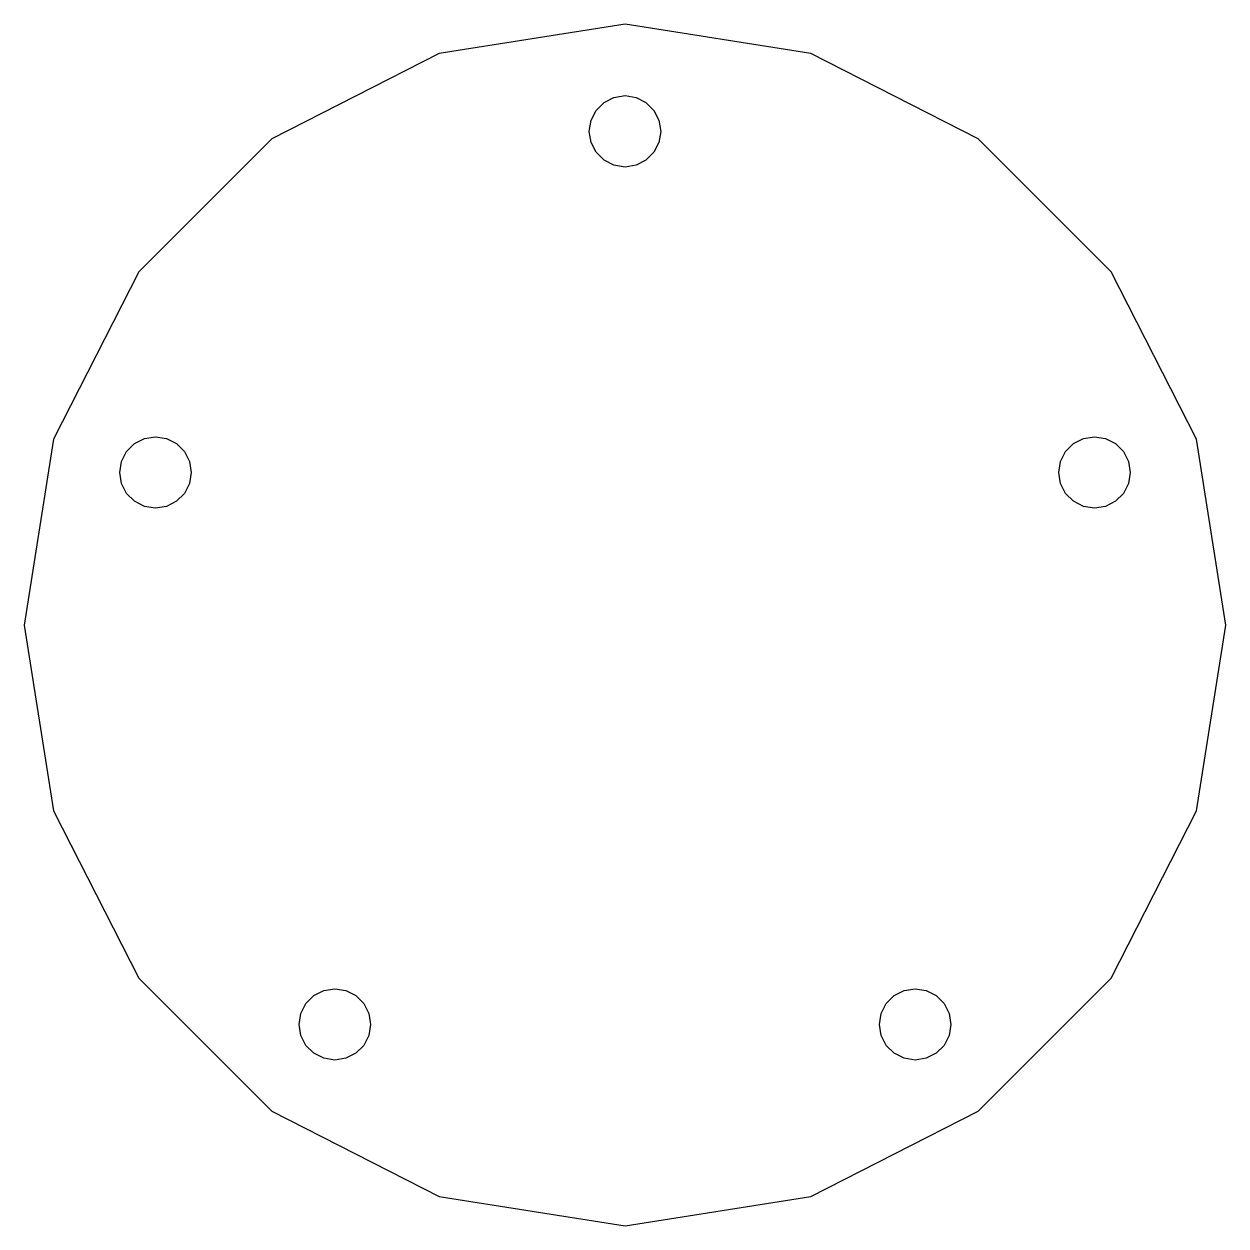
# Model space of a CAD drawing. Header units: metres. Extents: x -24.2 to 24.2, y -24.2 to 24.2.
import ezdxf

# ---------------------------------------------------------------- set-up
doc = ezdxf.new("R2010")
doc.units = ezdxf.units.M

msp = doc.modelspace()

# ---------------------------------------------------------------- linework, layer by layer
for p, q in [((0, 24.206), (-7.48006, 23.0213)), ((7.48006, 23.0213), (0, 24.206)), ((-7.48006, 23.0213), (-14.2279, 19.5831)), ((14.2279, 19.5831), (7.48006, 23.0213)), ((-0.4442, 21.2506), (0, 21.321)), ((0, 21.321), (0.4442, 21.2506)), ((-1.16295, 20.7284), (-0.84494, 21.0464)), ((-0.84494, 21.0464), (-0.4442, 21.2506)), ((0.4442, 21.2506), (0.84494, 21.0464)), ((0.84494, 21.0464), (1.16295, 20.7284)), ((-1.36714, 20.3277), (-1.16295, 20.7284)), ((1.16295, 20.7284), (1.36714, 20.3277)), ((-1.4375, 19.8835), (-1.36714, 20.3277)), ((-1.36714, 19.4393), (-1.4375, 19.8835)), ((1.36714, 20.3277), (1.4375, 19.8835)), ((1.4375, 19.8835), (1.36714, 19.4393)), ((-14.2279, 19.5831), (-19.5831, 14.2279)), ((-1.16295, 19.0385), (-1.36714, 19.4393)), ((1.36714, 19.4393), (1.16295, 19.0385)), ((19.5831, 14.2279), (14.2279, 19.5831)), ((-0.84494, 18.7205), (-1.16295, 19.0385)), ((1.16295, 19.0385), (0.84494, 18.7205)), ((-0.4442, 18.5163), (-0.84494, 18.7205)), ((0, 18.446), (-0.4442, 18.5163)), ((0.4442, 18.5163), (0, 18.446)), ((0.84494, 18.7205), (0.4442, 18.5163)), ((-19.5831, 14.2279), (-23.0213, 7.48006)), ((23.0213, 7.48006), (19.5831, 14.2279)), ((-23.0213, 7.48006), (-24.206, 0)), ((-20.0733, 6.98927), (-19.7553, 7.3073)), ((-19.7553, 7.3073), (-19.3545, 7.51147)), ((-19.3545, 7.51147), (-18.9103, 7.58183)), ((-18.9103, 7.58183), (-18.4661, 7.51147)), ((-18.4661, 7.51147), (-18.0654, 7.3073)), ((-18.0654, 7.3073), (-17.7474, 6.98927)), ((17.7474, 6.98927), (18.0654, 7.3073)), ((18.0654, 7.3073), (18.4661, 7.51147)), ((18.4661, 7.51147), (18.9103, 7.58183)), ((18.9103, 7.58183), (19.3545, 7.51147)), ((19.3545, 7.51147), (19.7553, 7.3073)), ((19.7553, 7.3073), (20.0733, 6.98927)), ((24.206, 0), (23.0213, 7.48006)), ((-20.2775, 6.58855), (-20.0733, 6.98927)), ((-17.7474, 6.98927), (-17.5432, 6.58855)), ((17.5432, 6.58855), (17.7474, 6.98927)), ((20.0733, 6.98927), (20.2775, 6.58855)), ((-20.3478, 6.14433), (-20.2775, 6.58855)), ((-17.5432, 6.58855), (-17.4728, 6.14433)), ((17.4728, 6.14433), (17.5432, 6.58855)), ((20.2775, 6.58855), (20.3478, 6.14433)), ((-20.2775, 5.70012), (-20.3478, 6.14433)), ((-17.4728, 6.14433), (-17.5432, 5.70012)), ((17.5432, 5.70012), (17.4728, 6.14433)), ((20.3478, 6.14433), (20.2775, 5.70012)), ((-20.0733, 5.29939), (-20.2775, 5.70012)), ((-17.5432, 5.70012), (-17.7474, 5.29939)), ((17.7474, 5.29939), (17.5432, 5.70012)), ((20.2775, 5.70012), (20.0733, 5.29939)), ((-19.7553, 4.98137), (-20.0733, 5.29939)), ((-19.3545, 4.77719), (-19.7553, 4.98137)), ((-18.0654, 4.98137), (-18.4661, 4.77719)), ((-17.7474, 5.29939), (-18.0654, 4.98137)), ((18.0654, 4.98137), (17.7474, 5.29939)), ((18.4661, 4.77719), (18.0654, 4.98137)), ((19.7553, 4.98137), (19.3545, 4.77719)), ((20.0733, 5.29939), (19.7553, 4.98137)), ((-18.9103, 4.70683), (-19.3545, 4.77719)), ((-18.4661, 4.77719), (-18.9103, 4.70683)), ((18.9103, 4.70683), (18.4661, 4.77719)), ((19.3545, 4.77719), (18.9103, 4.70683)), ((-24.206, 0), (-23.0213, -7.48006)), ((23.0213, -7.48006), (24.206, 0)), ((-23.0213, -7.48006), (-19.5831, -14.2279)), ((19.5831, -14.2279), (23.0213, -7.48006)), ((-19.5831, -14.2279), (-14.2279, -19.5831)), ((14.2279, -19.5831), (19.5831, -14.2279)), ((-12.8502, -15.2411), (-12.5322, -14.9231)), ((-12.5322, -14.9231), (-12.1314, -14.7189)), ((-12.1314, -14.7189), (-11.6872, -14.6486)), ((-11.6872, -14.6486), (-11.243, -14.7189)), ((-11.243, -14.7189), (-10.8423, -14.9231)), ((-10.8423, -14.9231), (-10.5243, -15.2411)), ((10.5243, -15.2411), (10.8423, -14.9231)), ((10.8423, -14.9231), (11.243, -14.7189)), ((11.243, -14.7189), (11.6872, -14.6486)), ((11.6872, -14.6486), (12.1314, -14.7189)), ((12.1314, -14.7189), (12.5322, -14.9231)), ((12.5322, -14.9231), (12.8502, -15.2411)), ((-13.0544, -15.6419), (-12.8502, -15.2411)), ((-10.5243, -15.2411), (-10.3201, -15.6419)), ((10.3201, -15.6419), (10.5243, -15.2411)), ((12.8502, -15.2411), (13.0544, -15.6419)), ((-13.1247, -16.0861), (-13.0544, -15.6419)), ((-10.3201, -15.6419), (-10.2497, -16.0861)), ((10.2497, -16.0861), (10.3201, -15.6419)), ((13.0544, -15.6419), (13.1247, -16.0861)), ((-13.0544, -16.5303), (-13.1247, -16.0861)), ((-10.2497, -16.0861), (-10.3201, -16.5303)), ((10.3201, -16.5303), (10.2497, -16.0861)), ((13.1247, -16.0861), (13.0544, -16.5303)), ((-12.8502, -16.931), (-13.0544, -16.5303)), ((-12.5322, -17.249), (-12.8502, -16.931)), ((-10.5243, -16.931), (-10.8423, -17.249)), ((-10.3201, -16.5303), (-10.5243, -16.931)), ((10.5243, -16.931), (10.3201, -16.5303)), ((10.8423, -17.249), (10.5243, -16.931)), ((12.8502, -16.931), (12.5322, -17.249)), ((13.0544, -16.5303), (12.8502, -16.931)), ((-12.1314, -17.4532), (-12.5322, -17.249)), ((-10.8423, -17.249), (-11.243, -17.4532)), ((11.243, -17.4532), (10.8423, -17.249)), ((12.5322, -17.249), (12.1314, -17.4532)), ((-11.6872, -17.5236), (-12.1314, -17.4532)), ((-11.243, -17.4532), (-11.6872, -17.5236)), ((11.6872, -17.5236), (11.243, -17.4532)), ((12.1314, -17.4532), (11.6872, -17.5236)), ((-14.2279, -19.5831), (-7.48006, -23.0213)), ((7.48006, -23.0213), (14.2279, -19.5831)), ((-7.48006, -23.0213), (0, -24.206)), ((0, -24.206), (7.48006, -23.0213))]:
    msp.add_line(p, q)

doc.saveas('drawing.dxf')
